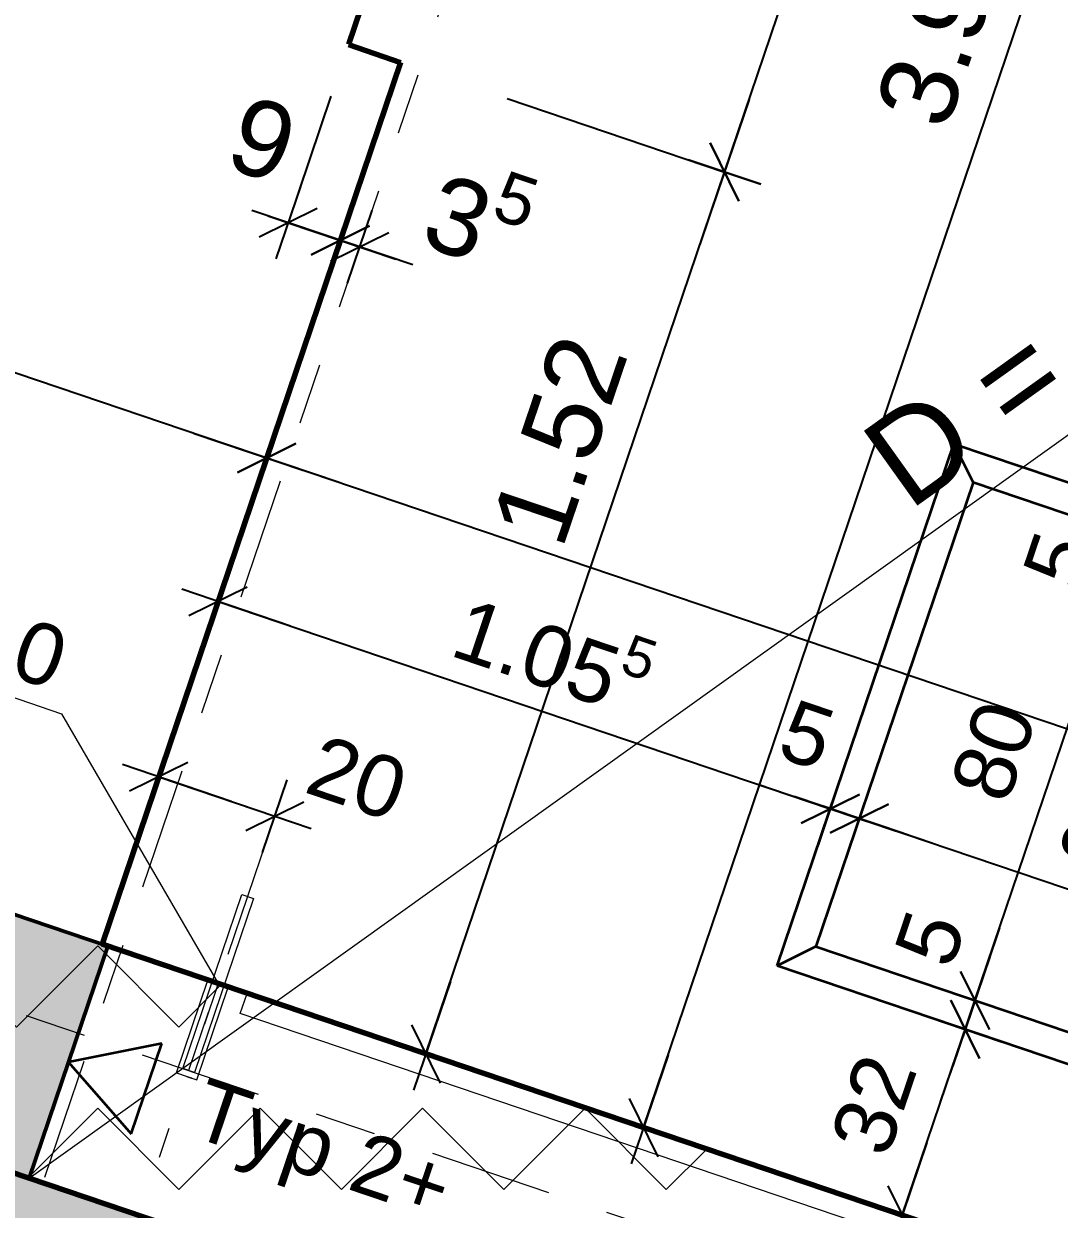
# Model space of a CAD drawing. Header units: metres. Extents: x 2661608 to 2661648.6, y 1209464.3 to 1209501.1.
# Drawn here: x 2661623.564 to 2661625.254, y 1209488.793 to 1209490.728 of the extents above; entities that cross this region are included whole.
import ezdxf

# ---------------------------------------------------------------- set-up
doc = ezdxf.new("R2010")
doc.units = ezdxf.units.M
doc.header["$PDMODE"] = 65
for name, pattern in [('AUSGEZOGEN', [0]), ('GETRENNT2_S6', [0.3, 0.2, -0.1]), ('PHANTOM2_S8', [0.3, 0.2, -0.05, 0, -0.05]), ('PUNKT2_S9', [0.4, 0.25, -0.05, 0, -0.05, 0, -0.05])]:
    doc.linetypes.add(name, pattern=pattern)
for name, color, linetype, lineweight in [('TB_639', 7, 'AUSGEZOGEN', 25), ('TB_640', 7, 'AUSGEZOGEN', 25), ('TB_641', 7, 'AUSGEZOGEN', 25), ('TB_642', 7, 'AUSGEZOGEN', 25), ('TB_643', 7, 'AUSGEZOGEN', 25), ('TB_645', 7, 'AUSGEZOGEN', 25), ('TB_646', 7, 'AUSGEZOGEN', 25), ('TB_649', 7, 'AUSGEZOGEN', 25)]:
    doc.layers.add(name, color=color, linetype=linetype, lineweight=lineweight)
doc.styles.add('ARIAL', font='arial.ttf')
doc.styles.add('MtXpl_Arial', font='arial.ttf')
doc.dimstyles.new('DIMSTYLE_13', dxfattribs={"dimtxt": 0.1, "dimasz": 0.125, "dimexe": 0, "dimexo": 0, "dimgap": 0.05, "dimtad": 2, "dimdec": 3, "dimrnd": 0.005, "dimzin": 4, "dimdsep": 46, "dimtxsty": 'ARIAL', "dimblk1": 'ALL_ML_STRICH', "dimblk2": 'ALL_ML_STRICH', "dimsah": 1, "dimcen": 0, "dimclrd": 7, "dimclre": 7, "dimclrt": 7, "dimazin": 3, "dimtfac": 1, "dimtdec": 0, "dimtix": 1, "dimtmove": 2, "dimatfit": 3, "dimfxl": 0, "dimlwd": 0, "dimlwe": 25})
doc.dimstyles.new('DIMSTYLE_15', dxfattribs={"dimtxt": 0.1, "dimasz": 0.125, "dimexe": 0, "dimexo": 0, "dimgap": 0.05, "dimtad": 2, "dimdec": 1, "dimlfac": 100, "dimrnd": 0.5, "dimzin": 4, "dimdsep": 46, "dimtxsty": 'ARIAL', "dimblk1": 'ALL_ML_STRICH', "dimblk2": 'ALL_ML_STRICH', "dimsah": 1, "dimcen": 0, "dimclrd": 7, "dimclre": 7, "dimclrt": 7, "dimazin": 3, "dimtfac": 1, "dimtdec": 0, "dimtix": 1, "dimtmove": 2, "dimatfit": 3, "dimfxl": 0, "dimtvp": 1.2, "dimlwd": 0, "dimlwe": 25})
doc.dimstyles.new('DIMSTYLE_17', dxfattribs={"dimtxt": 0.1, "dimasz": 0.125, "dimexe": 0, "dimexo": 0, "dimgap": 0.05, "dimtad": 2, "dimdec": 1, "dimlfac": 100, "dimrnd": 0.5, "dimzin": 4, "dimdsep": 46, "dimtxsty": 'ARIAL', "dimblk1": 'ALL_ML_STRICH', "dimblk2": 'ALL_ML_STRICH', "dimsah": 1, "dimcen": 0, "dimclrd": 7, "dimclre": 7, "dimclrt": 7, "dimazin": 3, "dimtfac": 1, "dimtdec": 0, "dimtix": 1, "dimtmove": 2, "dimatfit": 3, "dimfxl": 0, "dimlwd": 0, "dimlwe": 25})
doc.dimstyles.new('DIMSTYLE_5', dxfattribs={"dimtxt": 0.125, "dimasz": 0.125, "dimexe": 0, "dimexo": 0, "dimgap": 0.0625, "dimtad": 2, "dimdec": 1, "dimlfac": 100, "dimrnd": 0.5, "dimzin": 4, "dimdsep": 46, "dimtxsty": 'ARIAL', "dimblk1": 'ALL_ML_STRICH', "dimblk2": 'ALL_ML_STRICH', "dimsah": 1, "dimcen": 0, "dimclrd": 7, "dimclre": 7, "dimclrt": 7, "dimazin": 3, "dimtfac": 1, "dimtdec": 0, "dimtix": 1, "dimtmove": 2, "dimatfit": 3, "dimfxl": 0, "dimtvp": 1.2, "dimlwd": 0, "dimlwe": 25})
doc.dimstyles.new('DIMSTYLE_7', dxfattribs={"dimtxt": 0.125, "dimasz": 0.125, "dimexe": 0, "dimexo": 0, "dimgap": 0.0625, "dimtad": 2, "dimrnd": 0.005, "dimzin": 4, "dimdsep": 46, "dimtxsty": 'ARIAL', "dimblk1": 'ALL_ML_STRICH', "dimblk2": 'ALL_ML_STRICH', "dimsah": 1, "dimcen": 0, "dimclrd": 7, "dimclre": 7, "dimclrt": 7, "dimazin": 3, "dimtfac": 1, "dimtdec": 0, "dimtix": 1, "dimtmove": 2, "dimatfit": 3, "dimfxl": 0, "dimlwd": 0, "dimlwe": 25})
doc.dimstyles.new('DIMSTYLE_9', dxfattribs={"dimtxt": 0.125, "dimasz": 0.125, "dimexe": 0, "dimexo": 0, "dimgap": 0.0625, "dimtad": 2, "dimdec": 1, "dimlfac": 100, "dimrnd": 0.5, "dimzin": 4, "dimdsep": 46, "dimtxsty": 'ARIAL', "dimblk1": 'ALL_ML_STRICH', "dimblk2": 'ALL_ML_STRICH', "dimsah": 1, "dimcen": 0, "dimclrd": 7, "dimclre": 7, "dimclrt": 7, "dimazin": 3, "dimtfac": 1, "dimtdec": 0, "dimtix": 1, "dimtmove": 2, "dimatfit": 3, "dimfxl": 0, "dimlwd": 0, "dimlwe": 25})

# ---------------------------------------------------------------- blocks, each defined once
blk = doc.blocks.new('ALL_ML_STRICH')
at = {"color": 0, "linetype": 'ByBlock', "lineweight": -2}
for p, q in [((0, -0.5), (0, 0.5)), ((-0.3, -0.3), (0.3, 0.3)), ((-1, 0), (0.5, 0))]:
    blk.add_line(p, q, dxfattribs=at)
blk = doc.blocks.new('*D66')
at = {"layer": 'DEFPOINTS', "color": 7, "linetype": 'AUSGEZOGEN', "lineweight": 25, "transparency": 16777216}
for p in [(2661624.0939, 1209490.6942), (2661624.1255, 1209490.5068), (2661623.9955, 1209490.4035)]:
    blk.add_point(p, dxfattribs=at)
at = {"layer": 'TB_649', "color": 7, "linetype": 'AUSGEZOGEN', "lineweight": -2, "transparency": 16777216}
for p, q in [((2661624.0654, 1209490.61), (2661623.9955, 1209490.4035)), ((2661623.9955, 1209490.4035), (2661624.0807, 1209490.3747)), ((2661624.0807, 1209490.3747), (2661624.0807, 1209490.3747))]:
    blk.add_line(p, q, dxfattribs=at)
at = {"layer": 'TB_649', "color": 7, "linetype": 'AUSGEZOGEN', "lineweight": 25, "transparency": 16777216, "xscale": 0.125, "yscale": 0.125, "zscale": 0.125}
for p, rotation in [((2661623.9955, 1209490.4035), 161.2952431973974), ((2661624.0807, 1209490.3747), 341.2952431973974)]:
    blk.add_blockref('ALL_ML_STRICH', p, dxfattribs=dict(at, rotation=rotation))
at = {"layer": 'TB_649', "color": 7, "linetype": 'AUSGEZOGEN', "lineweight": 25, "transparency": 16777216, "insert": (2661623.9535, 1209490.5388), "char_height": 0.125, "width": 0.375, "attachment_point": 5, "rotation": 341.2952, "style": 'ARIAL'}
blk.add_mtext('\\A1;{\\A1;{9\\H0.082500;\\S^ ;}}', dxfattribs=at)
blk = doc.blocks.new('*D67')
at = {"layer": 'DEFPOINTS', "color": 7, "linetype": 'AUSGEZOGEN', "lineweight": 25, "transparency": 16777216}
for p in [(2661624.1255, 1209490.5068), (2661624.1558, 1209490.4925), (2661624.0807, 1209490.3747)]:
    blk.add_point(p, dxfattribs=at)
at = {"layer": 'TB_649', "color": 7, "linetype": 'AUSGEZOGEN', "lineweight": -2, "transparency": 16777216}
for p, q in [((2661624.0807, 1209490.3747), (2661624.0807, 1209490.3747)), ((2661624.0807, 1209490.3747), (2661624.1123, 1209490.364)), ((2661624.1123, 1209490.364), (2661624.1123, 1209490.364))]:
    blk.add_line(p, q, dxfattribs=at)
at = {"layer": 'TB_649', "color": 7, "linetype": 'AUSGEZOGEN', "lineweight": 25, "transparency": 16777216, "xscale": 0.125, "yscale": 0.125, "zscale": 0.125}
for p, rotation in [((2661624.1123, 1209490.364), 341.2952431973974), ((2661624.0807, 1209490.3747), 161.2952431973974)]:
    blk.add_blockref('ALL_ML_STRICH', p, dxfattribs=dict(at, rotation=rotation))
at = {"layer": 'TB_649', "color": 7, "linetype": 'AUSGEZOGEN', "lineweight": 25, "transparency": 16777216, "insert": (2661624.3089, 1209490.4185), "char_height": 0.125, "width": 0.375, "attachment_point": 5, "rotation": 341.2952, "style": 'ARIAL'}
blk.add_mtext('\\A1;{\\A1;{3\\H0.082500;\\S5^ ;}}', dxfattribs=at)
blk = doc.blocks.new('*D140')
at = {"layer": 'DEFPOINTS', "color": 7, "linetype": 'AUSGEZOGEN', "lineweight": 25, "transparency": 16777216}
for p in [(2661624.2781, 1209491.2383), (2661624.2029, 1209491.0162), (2661627.3326, 1209490.3126)]:
    blk.add_point(p, dxfattribs=at)
at = {"layer": 'TB_649', "color": 7, "linetype": 'AUSGEZOGEN', "lineweight": -2, "transparency": 16777216}
for p, q in [((2661624.2781, 1209491.2383), (2661624.2781, 1209491.2383)), ((2661624.2781, 1209491.2383), (2661627.2997, 1209490.2153)), ((2661627.2997, 1209490.2153), (2661627.2997, 1209490.2153))]:
    blk.add_line(p, q, dxfattribs=at)
at = {"layer": 'TB_649', "color": 7, "linetype": 'AUSGEZOGEN', "lineweight": 25, "transparency": 16777216, "xscale": 0.125, "yscale": 0.125, "zscale": 0.125}
for p, rotation in [((2661624.2781, 1209491.2383), 161.2952432437346), ((2661627.2997, 1209490.2153), 341.2952432437346)]:
    blk.add_blockref('ALL_ML_STRICH', p, dxfattribs=dict(at, rotation=rotation))
at = {"layer": 'TB_649', "color": 7, "linetype": 'AUSGEZOGEN', "lineweight": 25, "transparency": 16777216, "insert": (2661625.523, 1209490.938), "char_height": 0.125, "width": 0.5, "attachment_point": 5, "rotation": 341.2952, "style": 'ARIAL'}
blk.add_mtext('\\A1;{\\A1;{3.19\\H0.082500;\\S^ ;}}', dxfattribs=at)
blk = doc.blocks.new('*D141')
at = {"layer": 'DEFPOINTS', "color": 7, "linetype": 'AUSGEZOGEN', "lineweight": 25, "transparency": 16777216}
for p in [(2661625.8307, 1209492.6189), (2661624.5447, 1209488.9368), (2661624.5755, 1209488.9263)]:
    blk.add_point(p, dxfattribs=at)
at = {"layer": 'TB_649', "color": 7, "linetype": 'AUSGEZOGEN', "lineweight": -2, "transparency": 16777216}
for p, q in [((2661624.5755, 1209488.9263), (2661625.8262, 1209492.6204)), ((2661625.8262, 1209492.6204), (2661625.8262, 1209492.6204)), ((2661624.5755, 1209488.9263), (2661624.5755, 1209488.9263))]:
    blk.add_line(p, q, dxfattribs=at)
at = {"layer": 'TB_649', "color": 7, "linetype": 'AUSGEZOGEN', "lineweight": 25, "transparency": 16777216, "xscale": 0.125, "yscale": 0.125, "zscale": 0.125}
for p, rotation in [((2661625.8262, 1209492.6204), 71.29524323172566), ((2661624.5755, 1209488.9263), 251.2952432317257)]:
    blk.add_blockref('ALL_ML_STRICH', p, dxfattribs=dict(at, rotation=rotation))
at = {"layer": 'TB_649', "color": 7, "linetype": 'AUSGEZOGEN', "lineweight": 25, "transparency": 16777216, "insert": (2661625.0657, 1209490.7319), "char_height": 0.125, "width": 0.5, "attachment_point": 5, "rotation": 71.2952, "style": 'ARIAL'}
blk.add_mtext('\\A1;{\\A1;{3.90\\H0.082500;\\S^ ;}}', dxfattribs=at)
blk = doc.blocks.new('*D147')
at = {"layer": 'DEFPOINTS', "color": 7, "linetype": 'AUSGEZOGEN', "lineweight": 25, "transparency": 16777216}
for p in [(2661621.1473, 1209490.9719), (2661621.1004, 1209490.8333), (2661623.97, 1209490.0476)]:
    blk.add_point(p, dxfattribs=at)
at = {"layer": 'TB_649', "color": 7, "linetype": 'AUSGEZOGEN', "lineweight": -2, "transparency": 16777216}
for p, q in [((2661621.1473, 1209490.9719), (2661621.1473, 1209490.9719)), ((2661621.1473, 1209490.9719), (2661623.9605, 1209490.0195)), ((2661623.9605, 1209490.0195), (2661623.9605, 1209490.0195))]:
    blk.add_line(p, q, dxfattribs=at)
at = {"layer": 'TB_649', "color": 7, "linetype": 'AUSGEZOGEN', "lineweight": 25, "transparency": 16777216, "xscale": 0.125, "yscale": 0.125, "zscale": 0.125}
for p, rotation in [((2661621.1473, 1209490.9719), 161.2952432271626), ((2661623.9605, 1209490.0195), 341.2952432271627)]:
    blk.add_blockref('ALL_ML_STRICH', p, dxfattribs=dict(at, rotation=rotation))
at = {"layer": 'TB_649', "color": 7, "linetype": 'AUSGEZOGEN', "lineweight": 25, "transparency": 16777216, "insert": (2661622.5992, 1209490.6014), "char_height": 0.125, "width": 0.5, "attachment_point": 5, "rotation": 341.2952, "style": 'ARIAL'}
blk.add_mtext('\\A1;{\\A1;{2.97\\H0.082500;\\S^ ;}}', dxfattribs=at)
blk = doc.blocks.new('*D148')
at = {"layer": 'DEFPOINTS', "color": 7, "linetype": 'AUSGEZOGEN', "lineweight": 25, "transparency": 16777216}
for p in [(2661623.97, 1209490.0476), (2661623.9605, 1209490.0195), (2661626.9155, 1209489.0806)]:
    blk.add_point(p, dxfattribs=at)
at = {"layer": 'TB_649', "color": 7, "linetype": 'AUSGEZOGEN', "lineweight": -2, "transparency": 16777216}
for p, q in [((2661623.9605, 1209490.0195), (2661623.9605, 1209490.0195)), ((2661623.9605, 1209490.0195), (2661626.8968, 1209489.0253)), ((2661626.8968, 1209489.0253), (2661626.8968, 1209489.0253))]:
    blk.add_line(p, q, dxfattribs=at)
at = {"layer": 'TB_649', "color": 7, "linetype": 'AUSGEZOGEN', "lineweight": 25, "transparency": 16777216, "xscale": 0.125, "yscale": 0.125, "zscale": 0.125}
for p, rotation in [((2661623.9605, 1209490.0195), 161.2952432271626), ((2661626.8968, 1209489.0253), 341.2952432271627)]:
    blk.add_blockref('ALL_ML_STRICH', p, dxfattribs=dict(at, rotation=rotation))
at = {"layer": 'TB_649', "color": 7, "linetype": 'AUSGEZOGEN', "lineweight": 25, "transparency": 16777216, "insert": (2661625.5112, 1209489.6156), "char_height": 0.125, "width": 0.5, "attachment_point": 5, "rotation": 341.2952, "style": 'ARIAL'}
blk.add_mtext('\\A1;{\\A1;{3.10\\H0.082500;\\S^ ;}}', dxfattribs=at)
blk = doc.blocks.new('*D243')
at = {"layer": 'DEFPOINTS', "color": 7, "linetype": 'AUSGEZOGEN', "lineweight": 25, "transparency": 16777216}
for p in [(2661624.993, 1209489.1228), (2661624.9978, 1209488.7834), (2661625.0504, 1209488.7656)]:
    blk.add_point(p, dxfattribs=at)
at = {"layer": 'TB_649', "color": 7, "linetype": 'AUSGEZOGEN', "lineweight": -2, "transparency": 16777216}
for p, q in [((2661624.9978, 1209488.7834), (2661625.1005, 1209489.0865)), ((2661625.1005, 1209489.0865), (2661625.1005, 1209489.0865)), ((2661624.9978, 1209488.7834), (2661624.9978, 1209488.7834))]:
    blk.add_line(p, q, dxfattribs=at)
at = {"layer": 'TB_649', "color": 7, "linetype": 'AUSGEZOGEN', "lineweight": 25, "transparency": 16777216, "xscale": 0.125, "yscale": 0.125, "zscale": 0.125}
for p, rotation in [((2661625.1005, 1209489.0865), 71.29524330318684), ((2661624.9978, 1209488.7834), 251.2952433031868)]:
    blk.add_blockref('ALL_ML_STRICH', p, dxfattribs=dict(at, rotation=rotation))
at = {"layer": 'TB_649', "color": 7, "linetype": 'AUSGEZOGEN', "lineweight": 25, "transparency": 16777216, "insert": (2661624.9515, 1209488.9638), "char_height": 0.1, "width": 0.4, "attachment_point": 5, "rotation": 71.2952, "style": 'ARIAL'}
blk.add_mtext('\\A1;{\\A1;{32\\H0.066000;\\S^ ;}}', dxfattribs=at)
blk = doc.blocks.new('*D244')
at = {"layer": 'DEFPOINTS', "color": 7, "linetype": 'AUSGEZOGEN', "lineweight": 25, "transparency": 16777216}
for p in [(2661625.0028, 1209489.1723), (2661624.993, 1209489.1228), (2661625.1005, 1209489.0865)]:
    blk.add_point(p, dxfattribs=at)
at = {"layer": 'TB_649', "color": 7, "linetype": 'AUSGEZOGEN', "lineweight": -2, "transparency": 16777216}
for p, q in [((2661625.1005, 1209489.0865), (2661625.1165, 1209489.1338)), ((2661625.1165, 1209489.1338), (2661625.1165, 1209489.1338)), ((2661625.1005, 1209489.0865), (2661625.1005, 1209489.0865))]:
    blk.add_line(p, q, dxfattribs=at)
at = {"layer": 'TB_649', "color": 7, "linetype": 'AUSGEZOGEN', "lineweight": 25, "transparency": 16777216, "xscale": 0.125, "yscale": 0.125, "zscale": 0.125}
for p, rotation in [((2661625.1165, 1209489.1338), 71.29524330318684), ((2661625.1005, 1209489.0865), 251.2952433031868)]:
    blk.add_blockref('ALL_ML_STRICH', p, dxfattribs=dict(at, rotation=rotation))
at = {"layer": 'TB_649', "color": 7, "linetype": 'AUSGEZOGEN', "lineweight": 25, "transparency": 16777216, "insert": (2661625.0434, 1209489.2351), "char_height": 0.1, "width": 0.3, "attachment_point": 5, "rotation": 71.2952, "style": 'ARIAL'}
blk.add_mtext('\\A1;{\\A1;{5\\H0.066000;\\S^ ;}}', dxfattribs=at)
blk = doc.blocks.new('*D245')
at = {"layer": 'DEFPOINTS', "color": 7, "linetype": 'AUSGEZOGEN', "lineweight": 25, "transparency": 16777216}
for p in [(2661625.2743, 1209489.925), (2661625.0028, 1209489.1723), (2661625.1165, 1209489.1338)]:
    blk.add_point(p, dxfattribs=at)
at = {"layer": 'TB_649', "color": 7, "linetype": 'AUSGEZOGEN', "lineweight": -2, "transparency": 16777216}
for p, q in [((2661625.1165, 1209489.1338), (2661625.373, 1209489.8916)), ((2661625.373, 1209489.8916), (2661625.373, 1209489.8916)), ((2661625.1165, 1209489.1338), (2661625.1165, 1209489.1338))]:
    blk.add_line(p, q, dxfattribs=at)
at = {"layer": 'TB_649', "color": 7, "linetype": 'AUSGEZOGEN', "lineweight": 25, "transparency": 16777216, "xscale": 0.125, "yscale": 0.125, "zscale": 0.125}
for p, rotation in [((2661625.373, 1209489.8916), 71.29524330318684), ((2661625.1165, 1209489.1338), 251.2952433031868)]:
    blk.add_blockref('ALL_ML_STRICH', p, dxfattribs=dict(at, rotation=rotation))
at = {"layer": 'TB_649', "color": 7, "linetype": 'AUSGEZOGEN', "lineweight": 25, "transparency": 16777216, "insert": (2661625.147, 1209489.5412), "char_height": 0.1, "width": 0.4, "attachment_point": 5, "rotation": 71.2952, "style": 'ARIAL'}
blk.add_mtext('\\A1;{\\A1;{80\\H0.066000;\\S^ ;}}', dxfattribs=at)
blk = doc.blocks.new('*D246')
at = {"layer": 'DEFPOINTS', "color": 7, "linetype": 'AUSGEZOGEN', "lineweight": 25, "transparency": 16777216}
for p in [(2661625.3008, 1209489.9688), (2661625.2743, 1209489.925), (2661625.373, 1209489.8916)]:
    blk.add_point(p, dxfattribs=at)
at = {"layer": 'TB_649', "color": 7, "linetype": 'AUSGEZOGEN', "lineweight": -2, "transparency": 16777216}
for p, q in [((2661625.373, 1209489.8916), (2661625.3891, 1209489.9389)), ((2661625.3891, 1209489.9389), (2661625.3891, 1209489.9389)), ((2661625.373, 1209489.8916), (2661625.373, 1209489.8916))]:
    blk.add_line(p, q, dxfattribs=at)
at = {"layer": 'TB_649', "color": 7, "linetype": 'AUSGEZOGEN', "lineweight": 25, "transparency": 16777216, "xscale": 0.125, "yscale": 0.125, "zscale": 0.125}
for p, rotation in [((2661625.373, 1209489.8916), 251.2952433031868), ((2661625.3891, 1209489.9389), 71.29524330318684)]:
    blk.add_blockref('ALL_ML_STRICH', p, dxfattribs=dict(at, rotation=rotation))
at = {"layer": 'TB_649', "color": 7, "linetype": 'AUSGEZOGEN', "lineweight": 25, "transparency": 16777216, "insert": (2661625.2528, 1209489.8535), "char_height": 0.1, "width": 0.3, "attachment_point": 5, "rotation": 71.2952, "style": 'ARIAL'}
blk.add_mtext('\\A1;{\\A1;{5\\H0.066000;\\S^ ;}}', dxfattribs=at)
blk = doc.blocks.new('*D252')
at = {"layer": 'DEFPOINTS', "color": 7, "linetype": 'AUSGEZOGEN', "lineweight": 25, "transparency": 16777216}
for p in [(2661623.8811, 1209489.7852), (2661623.7529, 1209489.4063), (2661624.8288, 1209489.2943)]:
    blk.add_point(p, dxfattribs=at)
at = {"layer": 'TB_649', "color": 7, "linetype": 'AUSGEZOGEN', "lineweight": -2, "transparency": 16777216}
for p, q in [((2661623.8811, 1209489.7852), (2661623.8811, 1209489.7852)), ((2661623.8811, 1209489.7852), (2661624.8804, 1209489.4468)), ((2661624.8804, 1209489.4468), (2661624.8804, 1209489.4468))]:
    blk.add_line(p, q, dxfattribs=at)
at = {"layer": 'TB_649', "color": 7, "linetype": 'AUSGEZOGEN', "lineweight": 25, "transparency": 16777216, "xscale": 0.125, "yscale": 0.125, "zscale": 0.125}
for p, rotation in [((2661623.8811, 1209489.7852), 161.2952432383846), ((2661624.8804, 1209489.4468), 341.2952432383847)]:
    blk.add_blockref('ALL_ML_STRICH', p, dxfattribs=dict(at, rotation=rotation))
at = {"layer": 'TB_649', "color": 7, "linetype": 'AUSGEZOGEN', "lineweight": 25, "transparency": 16777216, "insert": (2661624.4299, 1209489.7067), "char_height": 0.1, "width": 0.5, "attachment_point": 5, "rotation": 341.2952, "style": 'ARIAL'}
blk.add_mtext('\\A1;{\\A1;{1.05\\H0.066000;\\S5^ ;}}', dxfattribs=at)
blk = doc.blocks.new('*D253')
at = {"layer": 'DEFPOINTS', "color": 7, "linetype": 'AUSGEZOGEN', "lineweight": 25, "transparency": 16777216}
for p in [(2661624.8804, 1209489.4468), (2661624.8288, 1209489.2943), (2661624.8811, 1209489.293)]:
    blk.add_point(p, dxfattribs=at)
at = {"layer": 'TB_649', "color": 7, "linetype": 'AUSGEZOGEN', "lineweight": -2, "transparency": 16777216}
for p, q in [((2661624.8804, 1209489.4468), (2661624.8804, 1209489.4468)), ((2661624.8804, 1209489.4468), (2661624.9278, 1209489.4308)), ((2661624.9278, 1209489.4308), (2661624.9278, 1209489.4308))]:
    blk.add_line(p, q, dxfattribs=at)
at = {"layer": 'TB_649', "color": 7, "linetype": 'AUSGEZOGEN', "lineweight": 25, "transparency": 16777216, "xscale": 0.125, "yscale": 0.125, "zscale": 0.125}
for p, rotation in [((2661624.9278, 1209489.4308), 341.2952432383847), ((2661624.8804, 1209489.4468), 161.2952432383846)]:
    blk.add_blockref('ALL_ML_STRICH', p, dxfattribs=dict(at, rotation=rotation))
at = {"layer": 'TB_649', "color": 7, "linetype": 'AUSGEZOGEN', "lineweight": 25, "transparency": 16777216, "insert": (2661624.8424, 1209489.5671), "char_height": 0.1, "width": 0.3, "attachment_point": 5, "rotation": 341.2952, "style": 'ARIAL'}
blk.add_mtext('\\A1;{\\A1;{5\\H0.066000;\\S^ ;}}', dxfattribs=at)
blk = doc.blocks.new('*D254')
at = {"layer": 'DEFPOINTS', "color": 7, "linetype": 'AUSGEZOGEN', "lineweight": 25, "transparency": 16777216}
for p in [(2661624.9278, 1209489.4308), (2661624.8811, 1209489.293), (2661625.6147, 1209488.9651)]:
    blk.add_point(p, dxfattribs=at)
at = {"layer": 'TB_649', "color": 7, "linetype": 'AUSGEZOGEN', "lineweight": -2, "transparency": 16777216}
for p, q in [((2661624.9278, 1209489.4308), (2661624.9278, 1209489.4308)), ((2661624.9278, 1209489.4308), (2661625.6855, 1209489.1742)), ((2661625.6855, 1209489.1742), (2661625.6855, 1209489.1742))]:
    blk.add_line(p, q, dxfattribs=at)
at = {"layer": 'TB_649', "color": 7, "linetype": 'AUSGEZOGEN', "lineweight": 25, "transparency": 16777216, "xscale": 0.125, "yscale": 0.125, "zscale": 0.125}
for p, rotation in [((2661624.9278, 1209489.4308), 161.2952432383846), ((2661625.6855, 1209489.1742), 341.2952432383847)]:
    blk.add_blockref('ALL_ML_STRICH', p, dxfattribs=dict(at, rotation=rotation))
at = {"layer": 'TB_649', "color": 7, "linetype": 'AUSGEZOGEN', "lineweight": 25, "transparency": 16777216, "insert": (2661625.3352, 1209489.4003), "char_height": 0.1, "width": 0.4, "attachment_point": 5, "rotation": 341.2952, "style": 'ARIAL'}
blk.add_mtext('\\A1;{\\A1;{80\\H0.066000;\\S^ ;}}', dxfattribs=at)
blk = doc.blocks.new('*D262')
at = {"layer": 'DEFPOINTS', "color": 7, "linetype": 'AUSGEZOGEN', "lineweight": 25, "transparency": 16777216}
for p in [(2661624.1791, 1209490.6653), (2661624.2203, 1209489.0466), (2661624.4253, 1209488.9772)]:
    blk.add_point(p, dxfattribs=at)
at = {"layer": 'TB_649', "color": 7, "linetype": 'AUSGEZOGEN', "lineweight": -2, "transparency": 16777216}
for p, q in [((2661624.3532, 1209490.6064), (2661624.7078, 1209490.4863)), ((2661624.2203, 1209489.0466), (2661624.7078, 1209490.4863)), ((2661624.2203, 1209489.0466), (2661624.2203, 1209489.0466))]:
    blk.add_line(p, q, dxfattribs=at)
at = {"layer": 'TB_649', "color": 7, "linetype": 'AUSGEZOGEN', "lineweight": 25, "transparency": 16777216, "xscale": 0.125, "yscale": 0.125, "zscale": 0.125}
for p, rotation in [((2661624.7078, 1209490.4863), 71.29524322607513), ((2661624.2203, 1209489.0466), 251.2952432260751)]:
    blk.add_blockref('ALL_ML_STRICH', p, dxfattribs=dict(at, rotation=rotation))
at = {"layer": 'TB_649', "color": 7, "linetype": 'AUSGEZOGEN', "lineweight": 25, "transparency": 16777216, "insert": (2661624.4385, 1209490.0485), "char_height": 0.125, "width": 0.5, "attachment_point": 5, "rotation": 71.2952, "style": 'ARIAL'}
blk.add_mtext('\\A1;{\\A1;{1.52\\H0.082500;\\S^ ;}}', dxfattribs=at)
blk = doc.blocks.new('*D263')
at = {"layer": 'DEFPOINTS', "color": 7, "linetype": 'AUSGEZOGEN', "lineweight": 25, "transparency": 16777216}
for p in [(2661624.3697, 1209491.5088), (2661624.1791, 1209490.6653), (2661624.7078, 1209490.4863)]:
    blk.add_point(p, dxfattribs=at)
at = {"layer": 'TB_649', "color": 7, "linetype": 'AUSGEZOGEN', "lineweight": -2, "transparency": 16777216}
for p, q in [((2661624.5625, 1209491.4435), (2661624.9836, 1209491.3009)), ((2661624.7078, 1209490.4863), (2661624.9836, 1209491.3009)), ((2661624.3532, 1209490.6064), (2661624.7078, 1209490.4863))]:
    blk.add_line(p, q, dxfattribs=at)
at = {"layer": 'TB_649', "color": 7, "linetype": 'AUSGEZOGEN', "lineweight": 25, "transparency": 16777216, "xscale": 0.125, "yscale": 0.125, "zscale": 0.125}
for p, rotation in [((2661624.9836, 1209491.3009), 71.29524322607513), ((2661624.7078, 1209490.4863), 251.2952432260751)]:
    blk.add_blockref('ALL_ML_STRICH', p, dxfattribs=dict(at, rotation=rotation))
at = {"layer": 'TB_649', "color": 7, "linetype": 'AUSGEZOGEN', "lineweight": 25, "transparency": 16777216, "insert": (2661624.7353, 1209490.9251), "char_height": 0.125, "width": 0.5, "attachment_point": 5, "rotation": 71.2952, "style": 'ARIAL'}
blk.add_mtext('\\A1;{\\A1;{86\\H0.082500;\\S^ ;}}', dxfattribs=at)
blk = doc.blocks.new('*D287')
at = {"layer": 'DEFPOINTS', "color": 7, "linetype": 'AUSGEZOGEN', "lineweight": 25, "transparency": 16777216}
for p in [(2661623.7854, 1209489.5023), (2661623.7842, 1209489.4989), (2661623.9613, 1209489.3983)]:
    blk.add_point(p, dxfattribs=at)
at = {"layer": 'TB_649', "color": 7, "linetype": 'AUSGEZOGEN', "lineweight": -2, "transparency": 16777216}
for p, q in [((2661623.7842, 1209489.4989), (2661623.7842, 1209489.4989)), ((2661623.7842, 1209489.4989), (2661623.9737, 1209489.4348)), ((2661623.9737, 1209489.4348), (2661623.9737, 1209489.4348))]:
    blk.add_line(p, q, dxfattribs=at)
at = {"layer": 'TB_649', "color": 7, "linetype": 'AUSGEZOGEN', "lineweight": 25, "transparency": 16777216, "xscale": 0.125, "yscale": 0.125, "zscale": 0.125}
for p, rotation in [((2661623.7842, 1209489.4989), 161.2952432095731), ((2661623.9737, 1209489.4348), 341.2952432095731)]:
    blk.add_blockref('ALL_ML_STRICH', p, dxfattribs=dict(at, rotation=rotation))
at = {"layer": 'TB_649', "color": 7, "linetype": 'AUSGEZOGEN', "lineweight": 25, "transparency": 16777216, "insert": (2661624.1081, 1209489.4966), "char_height": 0.1, "width": 0.4, "attachment_point": 5, "rotation": 341.2952, "style": 'ARIAL'}
blk.add_mtext('\\A1;{\\A1;{20\\H0.066000;\\S^ ;}}', dxfattribs=at)
blk = doc.blocks.new('*D289')
at = {"layer": 'DEFPOINTS', "color": 7, "linetype": 'AUSGEZOGEN', "lineweight": 25, "transparency": 16777216}
for p in [(2661619.0956, 1209489.683), (2661619.0397, 1209489.5177), (2661623.5729, 1209488.8435)]:
    blk.add_point(p, dxfattribs=at)
at = {"layer": 'TB_649', "color": 7, "linetype": 'AUSGEZOGEN', "lineweight": -2, "transparency": 16777216}
for p, q in [((2661619.0397, 1209489.5177), (2661619.0397, 1209489.5177)), ((2661619.0397, 1209489.5177), (2661623.3114, 1209488.0713)), ((2661623.5121, 1209488.6639), (2661623.3114, 1209488.0713))]:
    blk.add_line(p, q, dxfattribs=at)
at = {"layer": 'TB_649', "color": 7, "linetype": 'AUSGEZOGEN', "lineweight": 25, "transparency": 16777216, "xscale": 0.125, "yscale": 0.125, "zscale": 0.125}
for p, rotation in [((2661619.0397, 1209489.5177), 161.2952432375796), ((2661623.3114, 1209488.0713), 341.2952432375796)]:
    blk.add_blockref('ALL_ML_STRICH', p, dxfattribs=dict(at, rotation=rotation))
at = {"layer": 'TB_649', "color": 7, "linetype": 'AUSGEZOGEN', "lineweight": 25, "transparency": 16777216, "insert": (2661621.2323, 1209488.8963), "char_height": 0.125, "width": 0.5, "attachment_point": 5, "rotation": 341.2952, "style": 'ARIAL'}
blk.add_mtext('\\A1;{\\A1;{4.51\\H0.082500;\\S^ ;}}', dxfattribs=at)
blk = doc.blocks.new('*D290')
at = {"layer": 'DEFPOINTS', "color": 7, "linetype": 'AUSGEZOGEN', "lineweight": 25, "transparency": 16777216}
for p in [(2661623.5729, 1209488.8435), (2661623.3114, 1209488.0713), (2661626.4997, 1209487.8526)]:
    blk.add_point(p, dxfattribs=at)
at = {"layer": 'TB_649', "color": 7, "linetype": 'AUSGEZOGEN', "lineweight": -2, "transparency": 16777216}
for p, q in [((2661623.5121, 1209488.6639), (2661623.3114, 1209488.0713)), ((2661623.3114, 1209488.0713), (2661626.2382, 1209487.0804)), ((2661626.4389, 1209487.6729), (2661626.2382, 1209487.0804))]:
    blk.add_line(p, q, dxfattribs=at)
at = {"layer": 'TB_649', "color": 7, "linetype": 'AUSGEZOGEN', "lineweight": 25, "transparency": 16777216, "xscale": 0.125, "yscale": 0.125, "zscale": 0.125}
for p, rotation in [((2661623.3114, 1209488.0713), 161.2952432375796), ((2661626.2382, 1209487.0804), 341.2952432375796)]:
    blk.add_blockref('ALL_ML_STRICH', p, dxfattribs=dict(at, rotation=rotation))
at = {"layer": 'TB_649', "color": 7, "linetype": 'AUSGEZOGEN', "lineweight": 25, "transparency": 16777216, "insert": (2661624.8201, 1209487.6817), "char_height": 0.125, "width": 0.5, "attachment_point": 5, "rotation": 341.2952, "style": 'ARIAL'}
blk.add_mtext('\\A1;{\\A1;{3.09\\H0.082500;\\S^ ;}}', dxfattribs=at)

msp = doc.modelspace()

# ---------------------------------------------------------------- hatches: boundary and pattern name
at = {"layer": 'TB_639', "linetype": 'AUSGEZOGEN', "lineweight": 35, "transparency": 33554687}
msp.add_hatch(color=254, dxfattribs=at).paths.add_polyline_path([(2661620.3012, 1209494.491), (2661619.0184, 1209490.7023), (2661616.1958, 1209491.6579), (2661616.0996, 1209491.3738), (2661618.9222, 1209490.4181), (2661618.8196, 1209490.115), (2661619.1985, 1209489.9867), (2661619.3011, 1209490.2898), (2661623.5729, 1209488.8435), (2661623.7012, 1209489.2224), (2661619.4294, 1209490.6687), (2661620.6801, 1209494.3627)])
at = {"layer": 'TB_640', "linetype": 'AUSGEZOGEN', "lineweight": 35, "transparency": 33554687}
for color, points in [(254, [(2661616.1958, 1209491.6579), (2661616.1477, 1209491.5159), (2661618.8282, 1209490.6083), (2661618.732, 1209490.3241), (2661626.8305, 1209487.5822), (2661626.9106, 1209487.819), (2661629.7048, 1209486.873), (2661631.1319, 1209491.0879), (2661644.8519, 1209486.4427), (2661644.9, 1209486.5848), (2661631.0379, 1209491.2781), (2661629.6108, 1209487.0632), (2661626.8167, 1209488.0092), (2661626.7365, 1209487.7724), (2661618.9222, 1209490.4181), (2661619.0184, 1209490.7023)]), (81, [(2661619.4294, 1209490.6687), (2661619.4133, 1209490.6213), (2661623.6378, 1209489.1911), (2661623.5416, 1209488.9069), (2661619.2698, 1209490.3532), (2661619.1511, 1209490.0028), (2661619.1985, 1209489.9867), (2661619.3011, 1209490.2898), (2661623.5729, 1209488.8435), (2661623.7012, 1209489.2224)])]:
    msp.add_hatch(color=color, dxfattribs=at).paths.add_polyline_path(points)
at = {"layer": 'TB_646', "linetype": 'AUSGEZOGEN', "lineweight": 18, "transparency": 33554687}
h = msp.add_hatch(dxfattribs=at)
h.set_pattern_fill('MUSTER', scale=0.1875, angle=45, style=0, pattern_type=2)
h.set_pattern_definition([(45, (-1e-16, 0.53033), (0, 0.265165042945), [0.1875, -0.1875]), (135, (-1e-16, 0.53033), (-0.265165042945, 0), [0.1875, -0.1875])])
h.paths.add_polyline_path([(2661619.4614, 1209490.7634), (2661619.0826, 1209490.8917), (2661618.9222, 1209490.4181), (2661624.8611, 1209488.4074), (2661624.9893, 1209488.7862), (2661619.4294, 1209490.6687)], flags=0)

# ---------------------------------------------------------------- linework, layer by layer
at = {"layer": 'TB_640', "color": 7, "linetype": 'PUNKT2_S9', "lineweight": 13, "transparency": 33554687}
msp.add_line((2661618.9222, 1209490.4181), (2661626.7365, 1209487.7724), dxfattribs=at)
at = {"layer": 'TB_641', "color": 7, "linetype": 'AUSGEZOGEN', "lineweight": 50, "transparency": 33554687}
for p, q in [((2661623.7012, 1209489.2224), (2661619.4294, 1209490.6687)), ((2661619.3011, 1209490.2898), (2661623.5729, 1209488.8435)), ((2661623.7012, 1209489.2224), (2661623.5729, 1209488.8435))]:
    msp.add_line(p, q, dxfattribs=at)
at = {"layer": 'TB_641', "color": 7, "linetype": 'AUSGEZOGEN', "lineweight": 18, "transparency": 33554687}
for p, q in [((2661623.9173, 1209489.1123), (2661623.9285, 1209489.1454)), ((2661626.6167, 1209488.1983), (2661623.9173, 1209489.1123))]:
    msp.add_line(p, q, dxfattribs=at)
at = {"layer": 'TB_641', "color": 7, "linetype": 'AUSGEZOGEN', "lineweight": 35, "transparency": 33554687}
for p, q in [((2661623.7891, 1209489.0635), (2661623.637, 1209489.033)), ((2661623.7393, 1209488.9163), (2661623.7891, 1209489.0635)), ((2661623.637, 1209489.033), (2661623.7393, 1209488.9163))]:
    msp.add_line(p, q, dxfattribs=at)
at = {"layer": 'TB_642', "color": 7, "linetype": 'AUSGEZOGEN', "lineweight": 70, "transparency": 33554687}
for p, q in [((2661624.3697, 1209491.5088), (2661624.0939, 1209490.6942)), ((2661624.0939, 1209490.6942), (2661624.1791, 1209490.6653)), ((2661624.1791, 1209490.6653), (2661623.6917, 1209489.2256)), ((2661626.7365, 1209487.7724), (2661618.9222, 1209490.4181)), ((2661626.628, 1209488.2315), (2661623.6917, 1209489.2256))]:
    msp.add_line(p, q, dxfattribs=at)
at = {"layer": 'TB_642', "color": 7, "linetype": 'AUSGEZOGEN', "lineweight": 35, "transparency": 33554687}
for p, q in [((2661624.7936, 1209489.1904), (2661625.0822, 1209490.0428)), ((2661625.0822, 1209490.0428), (2661625.1135, 1209489.9794)), ((2661625.0822, 1209490.0428), (2661625.9347, 1209489.7542)), ((2661625.1135, 1209489.9794), (2661624.857, 1209489.2217)), ((2661625.8713, 1209489.7229), (2661625.1135, 1209489.9794)), ((2661624.857, 1209489.2217), (2661624.7936, 1209489.1904)), ((2661624.857, 1209489.2217), (2661625.6147, 1209488.9651)), ((2661625.6461, 1209488.9017), (2661624.7936, 1209489.1904))]:
    msp.add_line(p, q, dxfattribs=at)
at = {"layer": 'TB_643', "color": 7, "linetype": 'PHANTOM2_S8', "lineweight": 18, "transparency": 33554687}
for p, q in [((2661617.8257, 1209471.7962), (2661626.7057, 1209498.0238)), ((2661613.8118, 1209492.4123), (2661645.8408, 1209481.5681))]:
    msp.add_line(p, q, dxfattribs=at)
at = {"layer": 'TB_645', "color": 7, "linetype": 'PHANTOM2_S8', "lineweight": 18, "transparency": 33554687}
msp.add_line((2661623.9613, 1209489.3983), (2661623.7849, 1209488.8773), dxfattribs=at)
at = {"layer": 'TB_645', "color": 7, "linetype": 'AUSGEZOGEN', "lineweight": 18, "transparency": 33554687}
for p, q in [((2661623.8236, 1209489.0226), (2661623.9198, 1209489.3067)), ((2661623.9387, 1209489.3003), (2661623.8425, 1209489.0162)), ((2661623.9198, 1209489.3067), (2661623.9387, 1209489.3003)), ((2661623.8646, 1209489.1671), (2661623.8445, 1209489.1738)), ((2661623.8132, 1209489.0155), (2661623.8646, 1209489.1671)), ((2661623.8464, 1209489.0043), (2661623.8977, 1209489.1558)), ((2661623.8811, 1209489.1615), (2661623.8587, 1209489.0952)), ((2661623.8646, 1209489.1671), (2661623.8646, 1209489.1671)), ((2661623.8977, 1209489.1558), (2661623.9177, 1209489.1491)), ((2661623.8425, 1209489.0162), (2661623.8236, 1209489.0226)), ((2661623.8132, 1209489.0155), (2661623.8464, 1209489.0043)), ((2661623.83, 1209489.0098), (2661623.8376, 1209489.0073)), ((2661623.8312, 1209489.0094), (2661623.8464, 1209489.0043))]:
    msp.add_line(p, q, dxfattribs=at)
at = {"layer": 'TB_646', "color": 7, "linetype": 'GETRENNT2_S6', "lineweight": 25, "transparency": 33554687}
for p, q in [((2661624.9893, 1209488.7862), (2661619.4294, 1209490.6687)), ((2661618.9222, 1209490.4181), (2661624.8611, 1209488.4074))]:
    msp.add_line(p, q, dxfattribs=at)
at = {"layer": 'TB_649', "color": 7, "linetype": 'AUSGEZOGEN', "lineweight": 18, "transparency": 33554687}
for p, q in [((2661623.5729, 1209488.8435), (2661627.8787, 1209491.9255)), ((2661623.0828, 1209489.7858), (2661623.6256, 1209489.602)), ((2661623.6256, 1209489.602), (2661623.8811, 1209489.1615))]:
    msp.add_line(p, q, dxfattribs=at)

# ---------------------------------------------------------------- texts
at = {"layer": 'TB_641', "color": 7, "style": 'MtXpl_Arial'}
for s, p in [('Typ', (2661623.8318, 1209488.9142)), ('2+', (2661624.0892, 1209488.8271))]:
    msp.add_text(s, height=0.1, rotation=-18.7048, dxfattribs=at).set_placement(p)
at = {"layer": 'TB_649', "color": 7, "style": 'MtXpl_Arial'}
for s, height, rotation, p in [('=', 0.15, 35.5952, (2661625.179, 1209490.0538)), ('D', 0.15, 35.5952, (2661625.0086, 1209489.9318)), ('10', 0.1, -18.7048, (2661623.4643, 1209489.6898))]:
    msp.add_text(s, height=height, rotation=rotation, dxfattribs=at).set_placement(p)

# ---------------------------------------------------------------- dimensions: what is measured, and where the dimension line sits
at = {"layer": 'TB_649', "color": 7, "linetype": 'AUSGEZOGEN', "lineweight": 25, "transparency": 33554687}
for base, p1, p2, angle, dimstyle, picture, middle in [((2661625.8262, 1209492.6204), (2661624.5755, 1209488.9263), (2661625.8262, 1209492.6204), 71.2952, 'DIMSTYLE_7', '*D141', (2661625.0657, 1209490.7319)), ((2661624.9836, 1209491.3009), (2661624.3532, 1209490.6064), (2661624.5625, 1209491.4435), 71.2952, 'DIMSTYLE_9', '*D263', (2661624.7353, 1209490.9251)), ((2661627.2997, 1209490.2153), (2661624.2781, 1209491.2383), (2661627.2997, 1209490.2153), 341.2952, 'DIMSTYLE_7', '*D140', (2661625.523, 1209490.938)), ((2661623.9605, 1209490.0195), (2661621.1473, 1209490.9719), (2661623.9605, 1209490.0195), 341.2952, 'DIMSTYLE_7', '*D147', (2661622.5992, 1209490.6014)), ((2661624.0807, 1209490.3747), (2661624.0654, 1209490.61), (2661624.0807, 1209490.3747), 341.2952, 'DIMSTYLE_5', '*D66', (2661623.9535, 1209490.5388)), ((2661624.7078, 1209490.4863), (2661624.2203, 1209489.0466), (2661624.3532, 1209490.6064), 71.2952, 'DIMSTYLE_7', '*D262', (2661624.4385, 1209490.0485)), ((2661624.1123, 1209490.364), (2661624.0807, 1209490.3747), (2661624.1123, 1209490.364), 341.2952, 'DIMSTYLE_5', '*D67', (2661624.3089, 1209490.4185)), ((2661626.8968, 1209489.0253), (2661623.9605, 1209490.0195), (2661626.8968, 1209489.0253), 341.2952, 'DIMSTYLE_7', '*D148', (2661625.5112, 1209489.6156)), ((2661625.3891, 1209489.9389), (2661625.373, 1209489.8916), (2661625.3891, 1209489.9389), 71.2952, 'DIMSTYLE_15', '*D246', (2661625.2528, 1209489.8535)), ((2661625.373, 1209489.8916), (2661625.1165, 1209489.1338), (2661625.373, 1209489.8916), 71.2952, 'DIMSTYLE_17', '*D245', (2661625.147, 1209489.5412)), ((2661624.8804, 1209489.4468), (2661623.8811, 1209489.7852), (2661624.8804, 1209489.4468), 341.2952, 'DIMSTYLE_13', '*D252', (2661624.4299, 1209489.7067)), ((2661623.3114, 1209488.0713), (2661619.0397, 1209489.5177), (2661623.5121, 1209488.6639), 341.2952, 'DIMSTYLE_7', '*D289', (2661621.2323, 1209488.8963)), ((2661624.9278, 1209489.4308), (2661624.8804, 1209489.4468), (2661624.9278, 1209489.4308), 341.2952, 'DIMSTYLE_15', '*D253', (2661624.8424, 1209489.5671)), ((2661623.9737, 1209489.4348), (2661623.7842, 1209489.4989), (2661623.9737, 1209489.4348), 341.2952, 'DIMSTYLE_15', '*D287', (2661624.1081, 1209489.4966)), ((2661625.6855, 1209489.1742), (2661624.9278, 1209489.4308), (2661625.6855, 1209489.1742), 341.2952, 'DIMSTYLE_17', '*D254', (2661625.3352, 1209489.4003)), ((2661625.1165, 1209489.1338), (2661625.1005, 1209489.0865), (2661625.1165, 1209489.1338), 71.2952, 'DIMSTYLE_15', '*D244', (2661625.0434, 1209489.2351)), ((2661625.1005, 1209489.0865), (2661624.9978, 1209488.7834), (2661625.1005, 1209489.0865), 71.2952, 'DIMSTYLE_15', '*D243', (2661624.9515, 1209488.9638)), ((2661626.2382, 1209487.0804), (2661623.5121, 1209488.6639), (2661626.4389, 1209487.6729), 341.2952, 'DIMSTYLE_7', '*D290', (2661624.8201, 1209487.6817))]:
    dim = msp.add_linear_dim(base=base, p1=p1, p2=p2, angle=angle, dimstyle=dimstyle, override={"dimpost": '<>', "dimclrd": 7, "dimclre": 7, "dimclrt": 7, "dimlwd": 0, "dimlwe": 25}, dxfattribs=at)
    dim.commit()
    dim.dimension.update_dxf_attribs({"geometry": picture, "text_midpoint": middle, "dimtype": 160})

doc.saveas('drawing.dxf')
